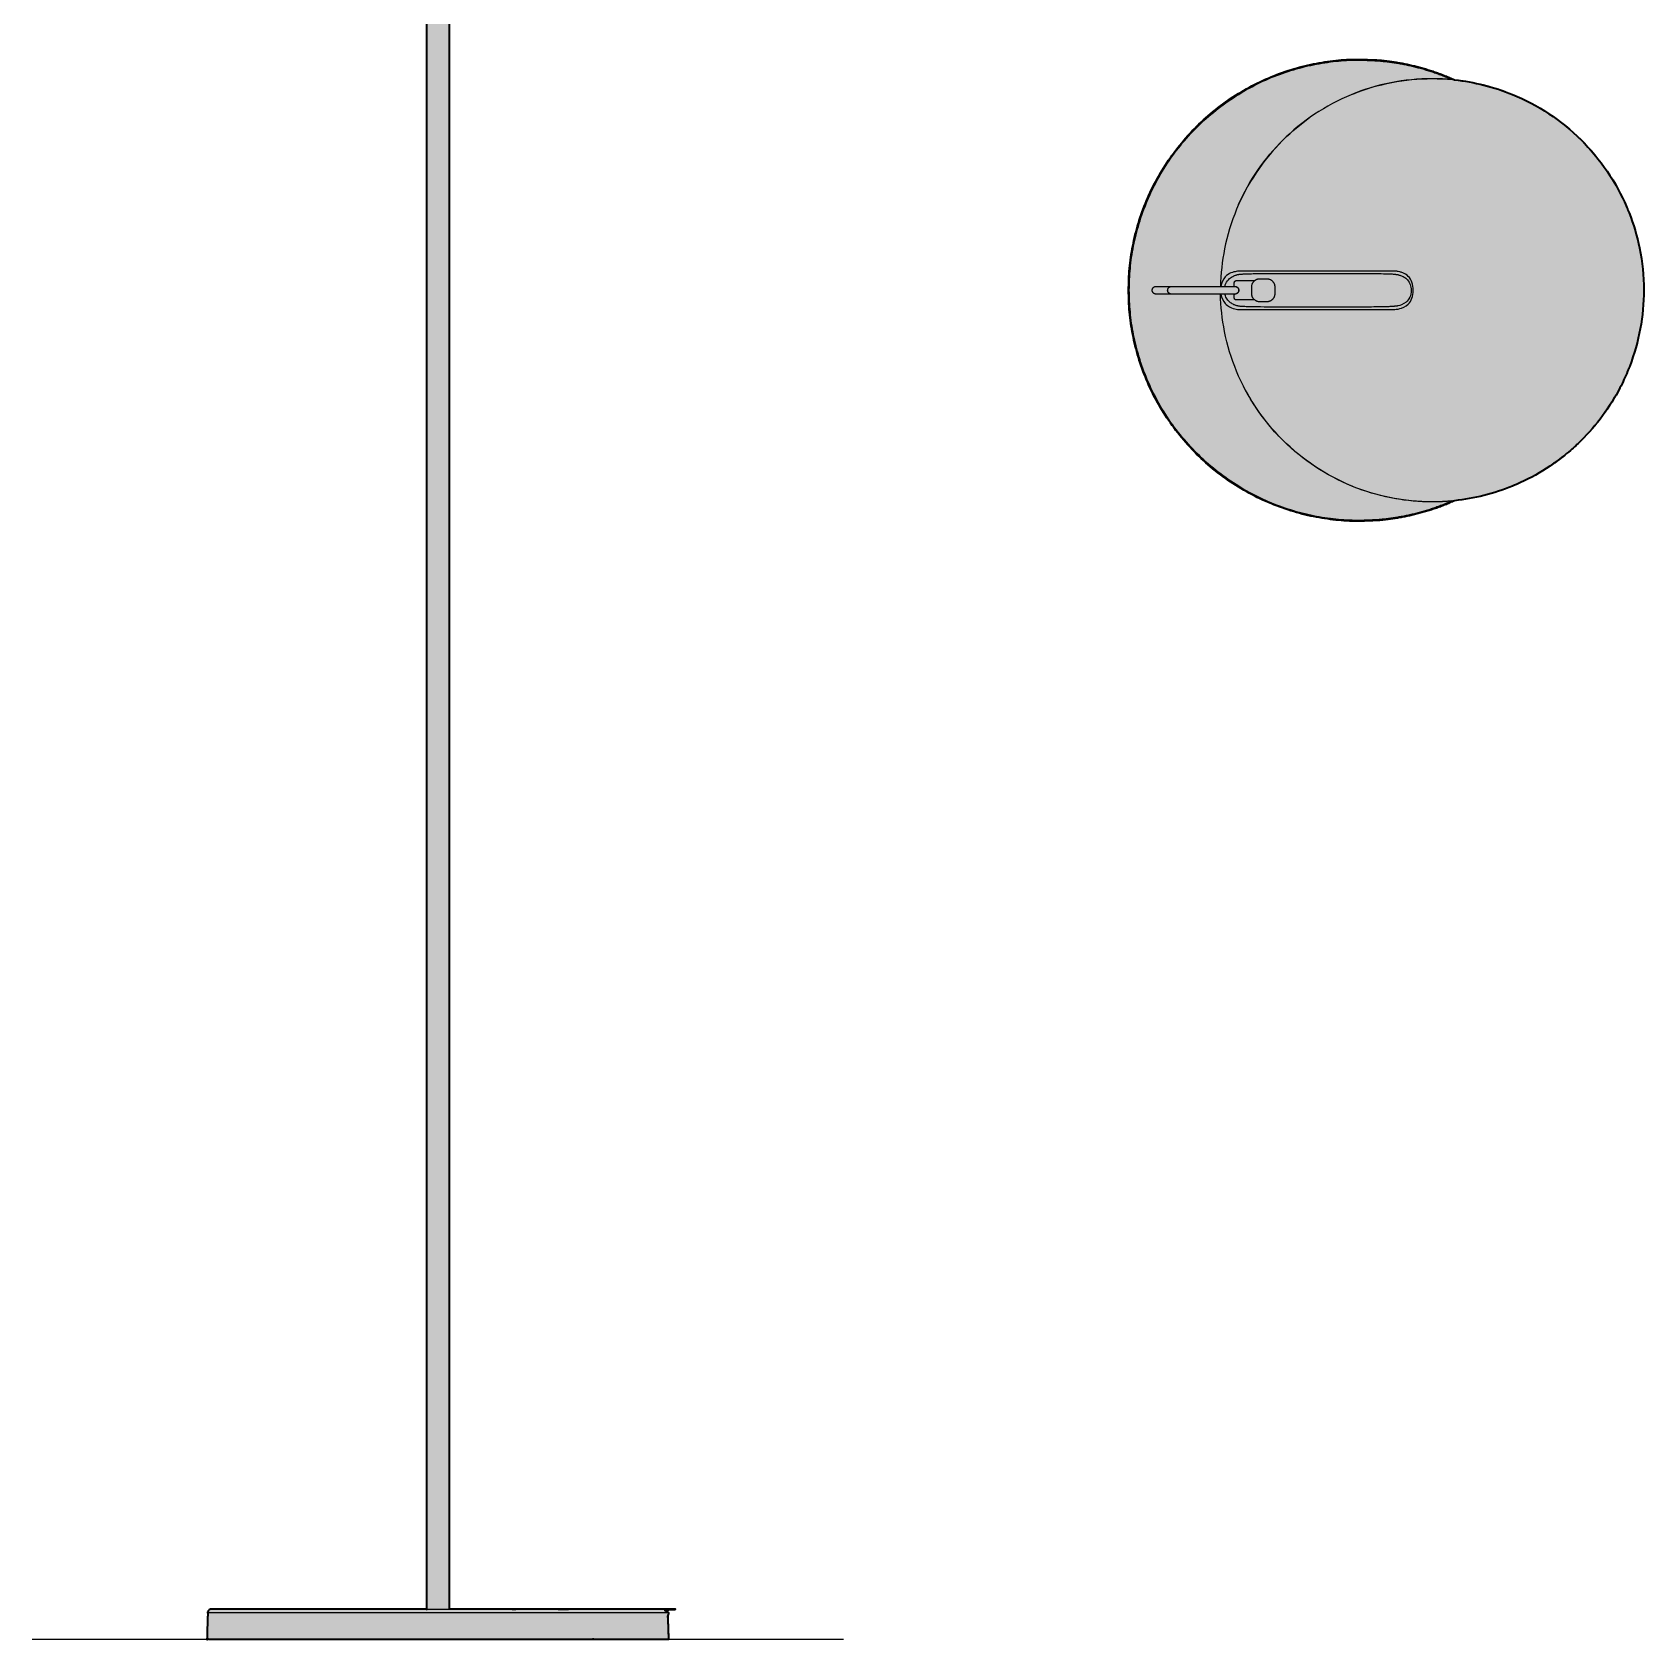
# Model space of a CAD drawing. Header units: millimetres. Extents: x 0 to 1363, y -1 to 1407.
# Drawn here: x 525 to 1363, y -1 to 835 of the extents above; entities that cross this region are included whole.
import ezdxf

# ---------------------------------------------------------------- set-up
doc = ezdxf.new("R2010")
doc.units = ezdxf.units.MM
doc.layers.add('Blocks', color=7, linetype='Continuous')
doc.layers.add('Blocks$Fill', color=7, linetype='Continuous', true_color=0xffffff)
for name, color, linetype, lineweight, true_color in [('Blocks$Inner', 7, 'Continuous', 25, 0x007f00), ('Blocks$Outline', 7, 'Continuous', 35, 0xff3f3f), ('Groud', 7, 'Continuous', 25, 0x243775)]:
    doc.layers.add(name, color=color, linetype=linetype, lineweight=lineweight, true_color=true_color)

# ---------------------------------------------------------------- blocks, each defined once
blk = doc.blocks.new('YUH Floor Lamp  Side')
at = {"layer": 'Blocks$Fill'}
blk.add_hatch(color=256, dxfattribs=at).paths.add_polyline_path([(-0.41, 0), (-0.38, 2.66), (-0.29, 5.35), (-0.14, 8.06), (0.07, 10.78), (0.35, 13.53), (0.7, 16.29), (1.11, 19.06), (1.59, 21.84), (2.14, 24.63), (2.76, 27.42), (3.46, 30.22), (4.22, 33.02), (5.06, 35.82), (5.97, 38.62), (6.95, 41.4), (8.01, 44.18), (9.15, 46.94), (10.36, 49.69), (11.64, 52.42), (13, 55.12), (14.43, 57.81), (15.93, 60.46), (17.5, 63.08), (19.15, 65.68), (20.87, 68.23), (22.65, 70.75), (24.51, 73.22), (26.43, 75.65), (28.41, 78.03), (30.46, 80.36), (32.57, 82.64), (34.74, 84.87), (36.97, 87.03), (39.25, 89.14), (41.58, 91.19), (43.96, 93.18), (46.39, 95.1), (48.86, 96.95), (51.38, 98.74), (53.93, 100.46), (56.52, 102.1), (59.15, 103.68), (61.8, 105.18), (64.48, 106.61), (67.19, 107.97), (69.92, 109.25), (72.67, 110.46), (75.43, 111.59), (78.2, 112.65), (80.99, 113.64), (83.78, 114.55), (86.58, 115.39), (89.38, 116.15), (92.18, 116.84), (94.98, 117.46), (97.77, 118.02), (100.55, 118.5), (103.32, 118.91), (106.08, 119.25), (108.82, 119.53), (111.55, 119.75), (114.26, 119.9), (116.94, 119.99), (119.61, 120.02), (122.59, 119.98), (125.59, 119.87), (128.63, 119.68), (131.69, 119.41), (134.76, 119.06), (137.86, 118.62), (140.96, 118.1), (144.08, 117.5), (147.21, 116.8), (150.34, 116.02), (153.47, 115.14), (156.6, 114.18), (159.72, 113.12), (162.83, 111.97), (165.92, 110.72), (168.99, 109.39), (170.93, 109.16), (172.86, 108.91), (174.79, 108.61), (176.71, 108.29), (178.63, 107.93), (180.54, 107.54), (182.44, 107.11), (184.33, 106.65), (186.22, 106.16), (188.09, 105.63), (189.96, 105.07), (191.82, 104.47), (193.67, 103.85), (195.51, 103.18), (197.33, 102.49), (199.15, 101.76), (201.62, 100.72), (204.06, 99.61), (206.48, 98.44), (208.86, 97.22), (211.21, 95.94), (213.52, 94.6), (215.8, 93.21), (218.05, 91.76), (220.26, 90.26), (222.44, 88.71), (224.58, 87.1), (226.67, 85.44), (228.73, 83.73), (230.75, 81.96), (232.73, 80.15), (234.66, 78.29), (236.55, 76.38), (238.39, 74.43), (240.17, 72.44), (241.91, 70.4), (243.6, 68.32), (245.23, 66.21), (246.82, 64.05), (248.35, 61.86), (249.82, 59.63), (251.25, 57.37), (252.61, 55.07), (253.92, 52.74), (255.18, 50.37), (256.38, 47.98), (257.52, 45.55), (258.6, 43.09), (259.74, 40.31), (260.59, 38.07), (261.39, 35.82), (262.15, 33.55), (262.85, 31.27), (263.51, 28.97), (264.11, 26.66), (264.67, 24.33), (265.17, 21.99), (265.69, 19.27), (266.14, 16.54), (266.52, 13.8), (266.83, 11.05), (267.08, 8.3), (267.25, 5.53), (267.36, 2.77), (267.39, 0), (267.36, -2.52), (267.27, -5.03), (267.13, -7.55), (266.93, -10.06), (266.67, -12.56), (266.35, -15.06), (265.98, -17.55), (265.55, -20.03), (265.06, -22.5), (264.52, -24.96), (263.92, -27.41), (263.26, -29.84), (262.55, -32.25), (261.79, -34.65), (260.97, -37.03), (260.09, -39.39), (259.02, -42.09), (258.09, -44.27), (257.11, -46.42), (256.09, -48.55), (255.03, -50.65), (254.02, -52.56), (252.97, -54.44), (251.89, -56.3), (250.77, -58.14), (249.61, -59.96), (248.42, -61.75), (247.2, -63.52), (245.94, -65.26), (244.64, -66.98), (243.32, -68.68), (241.95, -70.35), (240.56, -71.99), (239.13, -73.61), (237.67, -75.2), (236.18, -76.76), (234.66, -78.29), (232.01, -80.82), (229.29, -83.25), (227.31, -84.91), (225.3, -86.53), (223.25, -88.1), (221.17, -89.62), (218.49, -91.47), (216.67, -92.66), (214.82, -93.81), (212.96, -94.93), (211.07, -96.01), (209.16, -97.06), (207.23, -98.06), (205.28, -99.03), (203.31, -99.96), (201.24, -100.88), (199.15, -101.76), (197.33, -102.49), (195.51, -103.18), (193.67, -103.85), (191.82, -104.47), (189.96, -105.07), (188.09, -105.63), (186.22, -106.16), (184.33, -106.65), (182.44, -107.11), (180.54, -107.54), (178.63, -107.93), (176.71, -108.29), (174.79, -108.61), (172.86, -108.91), (170.93, -109.16), (168.99, -109.39), (165.92, -110.72), (162.83, -111.97), (159.72, -113.12), (156.6, -114.18), (153.47, -115.14), (150.34, -116.02), (147.21, -116.8), (144.08, -117.5), (140.96, -118.1), (137.86, -118.62), (134.76, -119.06), (131.69, -119.41), (128.63, -119.68), (125.59, -119.87), (122.59, -119.98), (119.61, -120.02), (116.94, -119.99), (114.26, -119.9), (111.55, -119.75), (108.82, -119.53), (106.08, -119.25), (103.32, -118.91), (100.55, -118.5), (97.77, -118.02), (94.98, -117.46), (92.18, -116.84), (89.38, -116.15), (86.58, -115.39), (83.78, -114.55), (80.99, -113.64), (78.2, -112.65), (75.43, -111.59), (72.67, -110.46), (69.92, -109.25), (67.19, -107.97), (64.48, -106.61), (61.8, -105.18), (59.15, -103.68), (56.52, -102.1), (53.93, -100.46), (51.38, -98.74), (48.86, -96.95), (46.39, -95.1), (43.96, -93.18), (41.58, -91.19), (39.25, -89.14), (36.97, -87.03), (34.74, -84.87), (32.57, -82.64), (30.46, -80.36), (28.41, -78.03), (26.43, -75.65), (24.51, -73.22), (22.65, -70.75), (20.87, -68.23), (19.15, -65.68), (17.5, -63.08), (15.93, -60.46), (14.43, -57.81), (13, -55.12), (11.64, -52.42), (10.36, -49.69), (9.15, -46.94), (8.01, -44.18), (6.95, -41.4), (5.97, -38.62), (5.06, -35.82), (4.22, -33.02), (3.46, -30.22), (2.76, -27.42), (2.14, -24.63), (1.59, -21.84), (1.11, -19.06), (0.7, -16.29), (0.35, -13.53), (0.07, -10.78), (-0.14, -8.06), (-0.29, -5.35), (-0.38, -2.66)], flags=0)
at = {"layer": 'Blocks$Inner'}
for points, weights, knots in [([(-0.41, 0), (-0.41, 120.02), (119.61, 120.02), (145.52, 120.02), (169.13, 109.33)], [1, 0.707106781187, 1, 0.917903787157, 0.881829726623], [0, 0, 0, 188.525155, 188.525155, 241.367625, 241.367625, 241.367625]), ([(0, 0), (0, 119.61), (119.61, 119.61), (144.78, 119.61), (167.82, 109.46)], [1, 0.707106781187, 1, 0.919801522475, 0.883522093833], [375.755039, 375.755039, 375.755039, 563.632558, 563.632558, 615.07619, 615.07619, 615.07619]), ([(169.18, -109.3), (145.55, -120.02), (119.61, -120.02), (-0.41, -120.02), (-0.41, 0)], [0.881750645473, 0.917813738957, 1, 0.707106781187, 1], [-241.425586, -241.425586, -241.425586, -188.525155, -188.525155, 0, 0, 0]), ([(167.88, -109.43), (144.81, -119.61), (119.61, -119.61), (0, -119.61), (0, 0)], [0.883439903743, 0.919710616334, 1, 0.707106781187, 1], [136.375575, 136.375575, 136.375575, 187.877519, 187.877519, 375.755039, 375.755039, 375.755039]), ([(54.58, 4), (54.58, 4.41), (54.87, 4.71), (55.17, 5), (55.58, 5)], [1, 0.853553390593, 0.853553390593, 0.853553390593, 1], [6.627419, 6.627419, 6.627419, 7.455844, 7.455844, 8.28427, 8.28427, 8.28427]), ([(54.58, 2), (54.58, 2.46), (54.58, 2.83), (54.58, 4), (54.58, 4)], [0.86832766127, 0.853553390593, 0.853553390593, 0.853553390593, 1], [2.261196, 2.261196, 2.261196, 3.313709, 3.313709, 6.627419, 6.627419, 6.627419]), ([(54.58, -4), (54.58, -4), (54.58, -2.83), (54.58, -2.46), (54.58, -2)], [1, 0.853553390593, 0.853553390593, 0.853553390593, 0.868347518739], [11.241967, 11.241967, 11.241967, 14.555676, 14.555676, 15.608897, 15.608897, 15.608897]), ([(55.58, -5), (55.17, -5), (54.87, -4.71), (54.58, -4.41), (54.58, -4)], [1, 0.853553390593, 0.853553390593, 0.853553390593, 1], [9.585115, 9.585115, 9.585115, 10.413541, 10.413541, 11.241967, 11.241967, 11.241967])]:
    blk.add_rational_spline(points, weights, degree=2, knots=knots, dxfattribs=at)
for points, knots in [([(259.74, 40.31), (259.5, 40.91), (259.26, 41.5), (253.5, 55.39), (245.31, 67.55), (230.04, 82.84), (224.46, 87.44), (212.5, 95.47), (206.12, 98.88), (186.16, 107.14), (171.79, 109.95), (150.2, 109.95), (143, 109.25), (128.88, 106.48), (121.96, 104.39), (108.66, 98.88), (102.28, 95.47), (90.3, 87.47), (84.71, 82.87), (74.54, 72.68), (69.95, 67.09), (61.93, 55.12), (58.52, 48.75), (53.01, 35.44), (50.91, 28.52), (48.23, 15.05), (47.53, 8.53), (47.41, 2)], [41.376143, 41.376143, 41.376143, 41.376143, 43.307571, 43.307571, 86.615137, 86.615137, 108.281111, 108.281111, 129.947086, 129.947086, 173.244795, 173.244795, 194.878904, 194.878904, 216.513014, 216.513014, 238.178788, 238.178788, 259.844563, 259.844563, 281.4982, 281.4982, 303.151837, 303.151837, 324.805474, 324.805474, 344.451967, 344.451967, 344.451967, 344.451967]), ([(116.15, 101.98), (129.25, 107.28), (143.26, 110), (171.71, 110), (185.9, 107.2), (212.4, 96.33), (224.47, 88.35), (244.85, 68.23), (252.99, 56.27), (261.49, 36.3), (263.69, 29.23), (266.65, 14.75), (267.39, 7.39), (267.39, 0)], [-215.634676, -215.634676, -215.634676, -215.634676, -173.229556, -173.229556, -130.258664, -130.258664, -87.287772, -87.287772, -44.31688, -44.31688, -22.15844, -22.15844, 0, 0, 0, 0]), ([(56.8, 44.51), (62.38, 57.13), (70.29, 68.59), (84.36, 82.47), (88.91, 86.29), (93.74, 89.72)], [-300.602774, -300.602774, -300.602774, -300.602774, -259.17134, -259.17134, -241.319297, -241.319297, -241.319297, -241.319297]), ([(147.59, 0), (147.59, 3.02), (146.64, 5.62), (144.16, 8.07), (143.12, 8.63), (141.55, 9.27), (140.98, 9.44), (139.79, 9.78), (139.63, 9.8), (138.23, 10), (137.09, 10), (123.52, 10), (122.57, 10), (108.21, 10), (86.04, 10), (69.79, 10), (66.83, 10), (59.97, 10), (58.92, 10), (56.99, 10), (56.59, 10), (54.12, 9.51), (51.62, 8.89), (48.73, 5.73), (47.93, 3.85), (47.59, 2)], [0, 0, 0, 0, 132.873837, 132.873837, 203.603263, 203.603263, 253.042694, 253.042694, 346.720841, 346.720841, 1069.386277, 1069.386277, 1120.434201, 1120.434201, 1800.451508, 1800.451508, 2035.836852, 2035.836852, 2540.383294, 2540.383294, 2660.37945, 2660.37945, 2814.200564, 2814.200564, 2919.867422, 2919.867422, 2919.867422, 2919.867422]), ([(49.65, 2), (49.79, 2.52), (50.38, 4.11), (52.03, 6.25), (53.98, 7.36), (55.04, 7.78), (55.5, 7.93), (55.77, 8.01), (56.09, 8.11), (56.27, 8.14), (56.47, 8.18), (56.64, 8.21), (56.82, 8.24), (57, 8.27), (57.19, 8.3), (57.4, 8.32), (57.62, 8.35), (57.87, 8.38), (58.15, 8.4), (58.56, 8.44), (59.18, 8.47), (60.09, 8.52), (61.61, 8.57), (63.63, 8.62), (66.29, 8.66), (69.45, 8.7), (73.42, 8.73), (80.54, 8.76), (87.53, 8.78), (97.81, 8.79), (105.28, 8.79), (115, 8.76), (121.2, 8.74), (127.84, 8.68), (131.51, 8.63), (133.84, 8.58), (135.36, 8.53), (136.6, 8.47), (137.35, 8.41), (137.82, 8.36), (138.13, 8.33), (138.47, 8.28), (138.8, 8.24), (139.03, 8.21), (139.26, 8.17), (139.46, 8.13), (139.71, 8.07), (140.23, 7.94), (141.25, 7.65), (142.5, 7.12), (143.76, 6.24), (144.93, 5.09), (146.12, 3.16), (146.53, 1.13), (146.53, 0)], [-41.597488, -41.597488, -41.597488, -41.597488, -41.216919, -40.367086, -39.517252, -39.092336, -38.879877, -38.667419, -38.454961, -37.817586, -37.392669, -36.967752, -36.542836, -36.117919, -35.693002, -35.268086, -34.843169, -34.418252, -33.993335, -33.568419, -32.718585, -31.868752, -31.018919, -29.319252, -28.469418, -27.619585, -25.919918, -25.070085, -22.520585, -21.670751, -19.121251, -18.271418, -15.721918, -14.872084, -12.322584, -11.154063, -10.622917, -8.923251, -7.436042, -7.223584, -6.37375, -5.523917, -4.833427, -4.142938, -3.797693, -3.718021, -3.452448, -3.107203, -2.761959, -2.071469, -1.726224, -1.380979, -0.69049, 0, 0, 0, 0]), ([(11.92, 0), (11.92, 0.03), (11.92, 0.07), (11.92, 0.1), (11.92, 0.13), (11.93, 0.16), (11.93, 0.2), (11.94, 0.26), (11.95, 0.33), (11.96, 0.39), (11.97, 0.45), (11.99, 0.52), (12.01, 0.58), (12.02, 0.64), (12.05, 0.7), (12.07, 0.77), (12.1, 0.83), (12.12, 0.89), (12.16, 0.94), (12.19, 1), (12.22, 1.06), (12.26, 1.11), (12.29, 1.17), (12.33, 1.22), (12.37, 1.27), (12.42, 1.32), (12.46, 1.37), (12.51, 1.41), (12.55, 1.46), (12.6, 1.5), (12.65, 1.55), (12.7, 1.59), (12.75, 1.63), (12.81, 1.66), (12.86, 1.7), (12.92, 1.73), (12.98, 1.76), (13.03, 1.79), (13.09, 1.82), (13.15, 1.85), (13.21, 1.87), (13.28, 1.89), (13.34, 1.91), (13.4, 1.93), (13.47, 1.95), (13.53, 1.96), (13.59, 1.97), (13.66, 1.98), (13.72, 1.99), (13.72, 1.99), (13.92, 2), (13.92, 2)], [340.325382, 340.325382, 340.325382, 340.325382, 340.423567, 340.423567, 340.423567, 340.521752, 340.521752, 340.521752, 340.71818, 340.71818, 340.71818, 340.914608, 340.914608, 340.914608, 341.111037, 341.111037, 341.111037, 341.307465, 341.307465, 341.307465, 341.503893, 341.503893, 341.503893, 341.700321, 341.700321, 341.700321, 341.896749, 341.896749, 341.896749, 342.093177, 342.093177, 342.093177, 342.289605, 342.289605, 342.289605, 342.486033, 342.486033, 342.486033, 342.682461, 342.682461, 342.682461, 342.878889, 342.878889, 342.878889, 343.075316, 343.075316, 343.075316, 343.271744, 343.271744, 343.271744, 343.468057, 343.468057, 343.468057, 343.468057]), ([(13.92, -2), (13.92, -2), (13.72, -1.99), (13.72, -1.99), (13.66, -1.98), (13.59, -1.97), (13.53, -1.96), (13.47, -1.95), (13.4, -1.93), (13.34, -1.91), (13.28, -1.89), (13.21, -1.87), (13.15, -1.85), (13.09, -1.82), (13.03, -1.79), (12.98, -1.76), (12.92, -1.73), (12.86, -1.7), (12.81, -1.66), (12.75, -1.63), (12.7, -1.59), (12.65, -1.55), (12.6, -1.5), (12.55, -1.46), (12.51, -1.41), (12.46, -1.37), (12.42, -1.32), (12.37, -1.27), (12.33, -1.22), (12.29, -1.17), (12.26, -1.11), (12.22, -1.06), (12.19, -1), (12.16, -0.94), (12.12, -0.89), (12.1, -0.83), (12.07, -0.77), (12.05, -0.7), (12.02, -0.64), (12.01, -0.58), (11.99, -0.52), (11.97, -0.45), (11.96, -0.39), (11.95, -0.33), (11.94, -0.26), (11.93, -0.2), (11.93, -0.16), (11.92, -0.13), (11.92, -0.1), (11.92, -0.07), (11.92, -0.03), (11.92, 0)], [337.182747, 337.182747, 337.182747, 337.182747, 337.379021, 337.379021, 337.379021, 337.575448, 337.575448, 337.575448, 337.771876, 337.771876, 337.771876, 337.968304, 337.968304, 337.968304, 338.164732, 338.164732, 338.164732, 338.36116, 338.36116, 338.36116, 338.557588, 338.557588, 338.557588, 338.754016, 338.754016, 338.754016, 338.950444, 338.950444, 338.950444, 339.146872, 339.146872, 339.146872, 339.3433, 339.3433, 339.3433, 339.539728, 339.539728, 339.539728, 339.736157, 339.736157, 339.736157, 339.932585, 339.932585, 339.932585, 340.129013, 340.129013, 340.129013, 340.227198, 340.227198, 340.227198, 340.325382, 340.325382, 340.325382, 340.325382]), ([(13.92, 2), (13.92, 2), (13.96, 2), (14.03, 2), (14.16, 2), (14.39, 2), (14.71, 2), (15.34, 2), (16.32, 2), (17.44, 2), (18.56, 2), (19.83, 2), (21.06, 2), (21.36, 2), (21.65, 2), (21.93, 2)], [343.468057, 343.468057, 343.468057, 343.468057, 350.151243, 350.151243, 350.151243, 362.862744, 362.862744, 362.862744, 390.697104, 390.697104, 390.697104, 420.173904, 420.173904, 420.173904, 427.167783, 427.167783, 427.167783, 427.167783]), ([(19.93, 0), (19.93, 0.03), (19.94, 0.07), (19.94, 0.1), (19.94, 0.13), (19.94, 0.16), (19.94, 0.2), (19.95, 0.26), (19.96, 0.33), (19.97, 0.39), (19.99, 0.45), (20, 0.52), (20.02, 0.58), (20.04, 0.64), (20.06, 0.7), (20.09, 0.77), (20.11, 0.83), (20.14, 0.89), (20.17, 0.94), (20.2, 1), (20.24, 1.06), (20.27, 1.11), (20.31, 1.17), (20.35, 1.22), (20.39, 1.27), (20.43, 1.32), (20.47, 1.37), (20.52, 1.41), (20.57, 1.46), (20.62, 1.5), (20.67, 1.55), (20.72, 1.59), (20.77, 1.63), (20.82, 1.66), (20.88, 1.7), (20.93, 1.73), (20.99, 1.76), (21.05, 1.79), (21.11, 1.82), (21.17, 1.85), (21.23, 1.87), (21.29, 1.89), (21.35, 1.91), (21.42, 1.93), (21.48, 1.95), (21.54, 1.96), (21.61, 1.97), (21.67, 1.98), (21.74, 1.99), (21.77, 1.99), (21.8, 2), (21.85, 2), (21.87, 2), (21.9, 2), (21.93, 2), (21.93, 2)], [3.142627, 3.142627, 3.142627, 3.142627, 3.240812, 3.240812, 3.240812, 3.338996, 3.338996, 3.338996, 3.535425, 3.535425, 3.535425, 3.731853, 3.731853, 3.731853, 3.928281, 3.928281, 3.928281, 4.124709, 4.124709, 4.124709, 4.321137, 4.321137, 4.321137, 4.517565, 4.517565, 4.517565, 4.713993, 4.713993, 4.713993, 4.910421, 4.910421, 4.910421, 5.106848, 5.106848, 5.106848, 5.303276, 5.303276, 5.303276, 5.499703, 5.499703, 5.499703, 5.69613, 5.69613, 5.69613, 5.892558, 5.892558, 5.892558, 6.088985, 6.088985, 6.088985, 6.201298, 6.201298, 6.257455, 6.257455, 6.30737, 6.30737, 6.30737, 6.30737]), ([(21.93, 2), (21.93, 2), (21.98, 2), (22.07, 2), (22.14, 2), (22.22, 2), (22.32, 2), (22.42, 2), (22.54, 2), (22.67, 2), (22.81, 2), (22.96, 2), (23.15, 2), (23.33, 2), (23.55, 2), (23.9, 2), (24.26, 2), (24.74, 2), (25.46, 2), (26.17, 2), (27.11, 2), (28.36, 2), (28.99, 2), (29.69, 2), (30.47, 2), (31.26, 2), (32.12, 2), (33.08, 2), (34.03, 2), (35.08, 2), (36.22, 2), (36.79, 2), (37.39, 2), (38.01, 2), (38.64, 2), (39.29, 2), (39.98, 2), (40.66, 2), (41.38, 2), (42.13, 2), (42.5, 2), (42.88, 2), (43.28, 2), (43.67, 2), (44.07, 2), (44.48, 2), (45.3, 2), (46.16, 2), (47.01, 2), (47.86, 2), (48.71, 2), (49.51, 2), (50.32, 2), (51.08, 2), (51.77, 2), (52.46, 2), (53.07, 2), (53.56, 2), (54.39, 2), (54.9, 2), (54.9, 2)], [6.30737, 6.30737, 6.30737, 6.30737, 18.769902, 18.769902, 18.769902, 26.664653, 26.664653, 26.664653, 34.72044, 34.72044, 34.72044, 43.207863, 43.207863, 43.207863, 52.168019, 52.168019, 52.168019, 61.189153, 61.189153, 61.189153, 69.949867, 69.949867, 69.949867, 74.092036, 74.092036, 74.092036, 78.015026, 78.015026, 78.015026, 81.800199, 81.800199, 81.800199, 83.708546, 83.708546, 83.708546, 85.703941, 85.703941, 85.703941, 87.858597, 87.858597, 87.858597, 89.019057, 89.019057, 89.019057, 90.248731, 90.248731, 90.248731, 92.966243, 92.966243, 92.966243, 96.294755, 96.294755, 96.294755, 100.936474, 100.936474, 100.936474, 107.794457, 107.794457, 107.794457, 126.756512, 126.756512, 126.756512, 126.756512]), ([(54.9, 2), (54.95, 2), (55.06, 1.99), (55.23, 1.96), (55.42, 1.92), (55.61, 1.85), (55.79, 1.77), (55.95, 1.67), (56.11, 1.55), (56.26, 1.42), (56.39, 1.27), (56.51, 1.11), (56.61, 0.94), (56.69, 0.77), (56.76, 0.58), (56.81, 0.39), (56.83, 0.23), (56.84, 0.1), (56.84, 0.03), (56.84, 0)], [-3.089976, -3.089976, -3.089976, -3.089976, -2.952154, -2.755344, -2.558534, -2.361723, -2.164913, -1.968103, -1.771292, -1.574482, -1.377672, -1.180862, -0.984051, -0.787241, -0.590431, -0.393621, -0.19681, -0.098405, 0, 0, 0, 0]), ([(54.9, 2), (54.92, 2), (54.93, 2), (54.96, 2), (54.98, 2), (55.03, 2), (55.06, 1.99), (55.09, 1.99), (55.16, 1.98), (55.22, 1.97), (55.29, 1.96), (55.35, 1.95), (55.41, 1.93), (55.48, 1.91), (55.54, 1.89), (55.6, 1.87), (55.66, 1.85), (55.72, 1.82), (55.78, 1.79), (55.84, 1.76), (55.9, 1.73), (55.95, 1.7), (56.01, 1.66), (56.06, 1.63), (56.11, 1.59), (56.17, 1.55), (56.22, 1.5), (56.26, 1.46), (56.31, 1.41), (56.36, 1.37), (56.4, 1.32), (56.44, 1.27), (56.48, 1.22), (56.52, 1.17), (56.56, 1.11), (56.6, 1.06), (56.63, 1), (56.66, 0.94), (56.69, 0.89), (56.72, 0.83), (56.74, 0.77), (56.77, 0.7), (56.79, 0.64), (56.81, 0.58), (56.83, 0.52), (56.85, 0.45), (56.86, 0.39), (56.87, 0.33), (56.88, 0.26), (56.89, 0.2), (56.89, 0.16), (56.89, 0.13), (56.89, 0.1), (56.9, 0.07), (56.9, 0.03), (56.9, 0)], [126.756512, 126.756512, 126.756512, 126.756512, 126.792222, 126.792222, 126.84579, 126.84579, 126.952925, 126.952925, 126.952925, 127.149405, 127.149405, 127.149405, 127.345884, 127.345884, 127.345884, 127.542359, 127.542359, 127.542359, 127.738831, 127.738831, 127.738831, 127.935299, 127.935299, 127.935299, 128.131762, 128.131762, 128.131762, 128.328219, 128.328219, 128.328219, 128.524672, 128.524672, 128.524672, 128.721119, 128.721119, 128.721119, 128.917562, 128.917562, 128.917562, 129.114, 129.114, 129.114, 129.310435, 129.310435, 129.310435, 129.506866, 129.506866, 129.506866, 129.703296, 129.703296, 129.703296, 129.801481, 129.801481, 129.801481, 129.899665, 129.899665, 129.899665, 129.899665]), ([(21.93, -2), (21.65, -2), (21.36, -2), (21.06, -2), (19.83, -2), (18.56, -2), (17.44, -2), (16.32, -2), (15.34, -2), (14.71, -2), (14.39, -2), (14.16, -2), (14.03, -2), (13.96, -2), (13.92, -2), (13.92, -2)], [253.491871, 253.491871, 253.491871, 253.491871, 260.476901, 260.476901, 260.476901, 289.9537, 289.9537, 289.9537, 317.788061, 317.788061, 317.788061, 330.499561, 330.499561, 330.499561, 337.182747, 337.182747, 337.182747, 337.182747]), ([(21.93, -2), (21.89, -2), (21.79, -1.99), (21.74, -1.99), (21.67, -1.98), (21.61, -1.97), (21.54, -1.96), (21.48, -1.95), (21.42, -1.93), (21.35, -1.91), (21.29, -1.89), (21.23, -1.87), (21.17, -1.85), (21.11, -1.82), (21.05, -1.79), (20.99, -1.76), (20.93, -1.73), (20.88, -1.7), (20.82, -1.66), (20.77, -1.63), (20.72, -1.59), (20.67, -1.55), (20.62, -1.5), (20.57, -1.46), (20.52, -1.41), (20.47, -1.37), (20.43, -1.32), (20.39, -1.27), (20.35, -1.22), (20.31, -1.17), (20.27, -1.11), (20.24, -1.06), (20.2, -1), (20.17, -0.94), (20.14, -0.89), (20.11, -0.83), (20.09, -0.77), (20.06, -0.7), (20.04, -0.64), (20.02, -0.58), (20, -0.52), (19.99, -0.45), (19.97, -0.39), (19.96, -0.33), (19.95, -0.26), (19.94, -0.2), (19.94, -0.16), (19.94, -0.13), (19.94, -0.1), (19.94, -0.07), (19.93, -0.03), (19.93, 0)], [0, 0, 0, 0, 0.196269, 0.196269, 0.196269, 0.392697, 0.392697, 0.392697, 0.589124, 0.589124, 0.589124, 0.785551, 0.785551, 0.785551, 0.981978, 0.981978, 0.981978, 1.178406, 1.178406, 1.178406, 1.374833, 1.374833, 1.374833, 1.571261, 1.571261, 1.571261, 1.767689, 1.767689, 1.767689, 1.964117, 1.964117, 1.964117, 2.160545, 2.160545, 2.160545, 2.356973, 2.356973, 2.356973, 2.553401, 2.553401, 2.553401, 2.749829, 2.749829, 2.749829, 2.946258, 2.946258, 2.946258, 3.044442, 3.044442, 3.044442, 3.142627, 3.142627, 3.142627, 3.142627]), ([(54.9, -2), (54.9, -2), (54.39, -2), (53.56, -2), (53.07, -2), (52.46, -2), (51.77, -2), (51.08, -2), (50.32, -2), (49.51, -2), (48.71, -2), (47.86, -2), (47.01, -2), (46.16, -2), (45.3, -2), (44.48, -2), (44.07, -2), (43.67, -2), (43.28, -2), (42.88, -2), (42.5, -2), (42.13, -2), (41.38, -2), (40.66, -2), (39.98, -2), (39.29, -2), (38.64, -2), (38.01, -2), (37.39, -2), (36.79, -2), (36.22, -2), (35.08, -2), (34.03, -2), (33.08, -2), (32.12, -2), (31.26, -2), (30.47, -2), (29.69, -2), (28.99, -2), (28.36, -2), (27.11, -2), (26.17, -2), (25.46, -2), (24.74, -2), (24.26, -2), (23.9, -2), (23.55, -2), (23.33, -2), (23.15, -2), (22.96, -2), (22.81, -2), (22.67, -2), (22.54, -2), (22.42, -2), (22.32, -2), (22.22, -2), (22.14, -2), (22.07, -2), (21.98, -2), (21.93, -2), (21.93, -2)], [133.042729, 133.042729, 133.042729, 133.042729, 152.004785, 152.004785, 152.004785, 158.862769, 158.862769, 158.862769, 163.504489, 163.504489, 163.504489, 166.833001, 166.833001, 166.833001, 169.550513, 169.550513, 169.550513, 170.780188, 170.780188, 170.780188, 171.940648, 171.940648, 171.940648, 174.095304, 174.095304, 174.095304, 176.090699, 176.090699, 176.090699, 177.999047, 177.999047, 177.999047, 181.78422, 181.78422, 181.78422, 185.707209, 185.707209, 185.707209, 189.849379, 189.849379, 189.849379, 198.610094, 198.610094, 198.610094, 207.63123, 207.63123, 207.63123, 216.591386, 216.591386, 216.591386, 225.07881, 225.07881, 225.07881, 233.134598, 233.134598, 233.134598, 241.02935, 241.02935, 241.02935, 253.491871, 253.491871, 253.491871, 253.491871]), ([(267.39, 0), (267.39, -14.4), (264.53, -28.8), (253.5, -55.39), (245.33, -67.58), (230.07, -82.87), (224.48, -87.47), (212.5, -95.47), (206.12, -98.89), (186.16, -107.12), (171.79, -109.93), (150.2, -109.94), (143, -109.25), (128.88, -106.48), (121.96, -104.39), (102.01, -96.12), (89.87, -87.91), (74.58, -72.64), (69.97, -67.06), (61.94, -55.12), (58.52, -48.75), (53.01, -35.44), (50.91, -28.52), (48.23, -15.05), (47.53, -8.53), (47.41, -2)], [0, 0, 0, 0, 43.30765, 43.30765, 86.615286, 86.615286, 108.282187, 108.282187, 129.949088, 129.949088, 173.247344, 173.247344, 194.880315, 194.880315, 216.513286, 216.513286, 259.844763, 259.844763, 281.498354, 281.498354, 303.151945, 303.151945, 324.805528, 324.805528, 344.453893, 344.453893, 344.453893, 344.453893]), ([(47.6, -2), (47.95, -3.79), (48.74, -5.67), (50.55, -7.69), (51.32, -8.24), (53.37, -9.31), (54.66, -9.62), (56.59, -10), (56.99, -10), (59.53, -10), (60.71, -10), (72.63, -10), (73.29, -10), (86.95, -10), (111.59, -10), (126.98, -10), (129.07, -10), (137.56, -9.99), (138.48, -9.96), (139.63, -9.8), (139.79, -9.78), (141.56, -9.27), (143.56, -8.66), (146.64, -5.62), (147.59, -3.02), (147.59, 0)], [-33.941086, -33.941086, -33.941086, -33.941086, -32.730797, -32.730797, -32.043148, -32.043148, -30.927117, -30.927117, -29.532152, -29.532152, -21.380344, -21.380344, -20.930388, -20.930388, -12.431698, -12.431698, -10.734152, -10.734152, -4.030657, -4.030657, -2.941641, -2.941641, -1.544669, -1.544669, 0, 0, 0, 0]), ([(146.53, 0), (146.53, -2.77), (144.08, -6.97), (140.15, -7.97), (139.28, -8.17), (139.04, -8.2), (138.86, -8.23), (138.68, -8.25), (138.5, -8.28), (138.32, -8.3), (138.12, -8.33), (137.92, -8.35), (137.7, -8.37), (137.46, -8.4), (137.2, -8.42), (136.81, -8.45), (136.23, -8.48), (135.37, -8.52), (133.94, -8.57), (132.02, -8.62), (129.48, -8.66), (126.47, -8.7), (122.66, -8.73), (115.73, -8.76), (108.83, -8.78), (98.61, -8.79), (91.12, -8.79), (81.27, -8.76), (74.93, -8.74), (68.04, -8.68), (64.17, -8.63), (61.71, -8.57), (60.1, -8.52), (58.78, -8.46), (57.99, -8.39), (57.34, -8.32), (56.95, -8.26), (56.53, -8.19), (56.31, -8.15), (56.13, -8.11), (55.99, -8.08), (55.8, -8.03), (55.41, -7.9), (54.53, -7.59), (53.36, -7.04), (52.14, -6.13), (50.99, -4.94), (50.12, -3.5), (49.73, -2.3), (49.65, -2)], [0, 0, 0, 0, 4.063704, 8.127409, 9.143335, 10.159261, 11.175187, 12.191113, 13.20704, 14.222966, 15.238892, 16.254818, 17.270744, 18.28667, 19.302596, 20.318522, 22.350375, 24.382227, 26.414079, 30.477784, 32.509636, 34.541488, 38.605193, 40.637045, 46.732601, 48.764454, 54.86001, 56.891863, 62.987419, 65.019272, 71.114828, 73.908625, 75.178533, 79.242237, 82.797979, 83.305942, 87.369646, 89.020526, 90.671406, 91.496846, 91.687332, 92.322286, 93.147726, 93.973166, 95.624046, 96.449486, 97.274926, 98.925806, 99.455623, 99.455623, 99.455623, 99.455623]), ([(56.9, 0), (56.9, -0.03), (56.9, -0.07), (56.89, -0.1), (56.89, -0.13), (56.89, -0.16), (56.89, -0.2), (56.88, -0.26), (56.87, -0.33), (56.86, -0.39), (56.85, -0.45), (56.83, -0.52), (56.81, -0.58), (56.79, -0.64), (56.77, -0.7), (56.74, -0.77), (56.72, -0.83), (56.69, -0.89), (56.66, -0.94), (56.63, -1), (56.6, -1.06), (56.56, -1.11), (56.52, -1.17), (56.48, -1.22), (56.44, -1.27), (56.4, -1.32), (56.36, -1.37), (56.31, -1.41), (56.26, -1.46), (56.22, -1.5), (56.17, -1.55), (56.11, -1.59), (56.06, -1.63), (56.01, -1.66), (55.95, -1.7), (55.9, -1.73), (55.84, -1.76), (55.78, -1.79), (55.72, -1.82), (55.66, -1.85), (55.6, -1.87), (55.54, -1.89), (55.48, -1.91), (55.41, -1.93), (55.35, -1.95), (55.29, -1.96), (55.22, -1.97), (55.16, -1.98), (55.09, -1.99), (55.04, -1.99), (54.95, -2), (54.9, -2)], [129.899665, 129.899665, 129.899665, 129.899665, 129.99785, 129.99785, 129.99785, 130.096035, 130.096035, 130.096035, 130.292464, 130.292464, 130.292464, 130.488896, 130.488896, 130.488896, 130.685331, 130.685331, 130.685331, 130.881769, 130.881769, 130.881769, 131.078211, 131.078211, 131.078211, 131.274659, 131.274659, 131.274659, 131.471111, 131.471111, 131.471111, 131.667569, 131.667569, 131.667569, 131.864032, 131.864032, 131.864032, 132.060499, 132.060499, 132.060499, 132.256971, 132.256971, 132.256971, 132.453447, 132.453447, 132.453447, 132.649925, 132.649925, 132.649925, 132.846405, 132.846405, 132.846405, 133.042729, 133.042729, 133.042729, 133.042729]), ([(56.84, 0), (56.84, -0.03), (56.84, -0.1), (56.83, -0.23), (56.81, -0.39), (56.76, -0.58), (56.69, -0.77), (56.61, -0.94), (56.51, -1.11), (56.39, -1.27), (56.26, -1.42), (56.11, -1.55), (55.95, -1.67), (55.79, -1.77), (55.61, -1.85), (55.42, -1.92), (55.23, -1.96), (55.07, -1.99), (54.97, -2), (54.94, -2)], [0, 0, 0, 0, 0.098405, 0.19681, 0.393621, 0.590431, 0.787241, 0.984051, 1.180862, 1.377672, 1.574482, 1.771292, 1.968103, 2.164913, 2.361723, 2.558534, 2.755344, 2.952154, 3.048508, 3.048508, 3.048508, 3.048508]), ([(260.09, -39.39), (259.62, -40.64), (259.12, -41.87), (252.99, -56.27), (244.85, -68.23), (230.46, -82.43), (225.95, -86.22), (221.17, -89.62)], [-306.133912, -306.133912, -306.133912, -306.133912, -302.142232, -302.142232, -259.17134, -259.17134, -241.485015, -241.485015, -241.485015, -241.485015]), ([(116.03, -101.93), (115.9, -101.87), (115.76, -101.82), (102.38, -96.33), (90.31, -88.35), (71.72, -70), (64.72, -60.42), (59.38, -49.94)], [-130.69392, -130.69392, -130.69392, -130.69392, -130.258664, -130.258664, -87.287772, -87.287772, -51.88446, -51.88446, -51.88446, -51.88446]), ([(203.31, -99.96), (201.94, -100.59), (200.55, -101.19), (185.9, -107.2), (171.71, -110), (144.2, -110), (131.13, -107.63), (118.79, -103.01)], [-220.738161, -220.738161, -220.738161, -220.738161, -216.200448, -216.200448, -173.229556, -173.229556, -133.659062, -133.659062, -133.659062, -133.659062])]:
    blk.add_open_spline(points, degree=3, knots=knots, dxfattribs=at)
for points, degree in [([(54.84, 1.99), (54.84, 1.99), (54.84, 1.99), (54.84, 1.99)], 3), ([(55.58, 5), (65.16, 5)], 1), ([(63.61, -1.77), (63.61, 1.77)], 1), ([(67.84, 6), (71.37, 6)], 1), ([(75.61, 1.77), (75.61, -1.77)], 1), ([(54.7, -1.99), (54.7, -1.99), (54.9, -2), (54.9, -2)], 3), ([(65.16, -5), (55.58, -5)], 1), ([(71.37, -6), (67.84, -6)], 1)]:
    blk.add_open_spline(points, degree=degree, dxfattribs=at)
for points in [[(63.61, 1.77), (63.61, 6), (67.84, 6)], [(71.37, 6), (75.61, 6), (75.61, 1.77)], [(67.84, -6), (63.61, -6), (63.61, -1.77)], [(75.61, -1.77), (75.61, -6), (71.37, -6)]]:
    blk.add_rational_spline(points, [1, 0.707106781187, 1], degree=2, dxfattribs=at)
at = {"layer": 'Blocks$Outline'}
for points, weights, knots in [([(-0.41, 0), (-0.41, 120.02), (119.61, 120.02), (145.45, 120.02), (168.99, 109.39)], [1, 0.707106781187, 1, 0.918125832535, 0.882025202097], [-377.050309, -377.050309, -377.050309, -188.525155, -188.525155, -135.825607, -135.825607, -135.825607]), ([(168.99, -109.39), (145.45, -120.02), (119.61, -120.02), (-0.41, -120.02), (-0.41, 0)], [0.882025202097, 0.918125832536, 1, 0.707106781187, 1], [-241.224702, -241.224702, -241.224702, -188.525155, -188.525155, 0, 0, 0])]:
    blk.add_rational_spline(points, weights, degree=2, knots=knots, dxfattribs=at)
for points, knots in [([(168.99, 109.39), (179.34, 108.29), (189.49, 105.73), (212.4, 96.33), (224.47, 88.35), (244.85, 68.23), (252.99, 56.27), (258.99, 42.17), (261.79, 35.34), (263.89, 28.24), (266.65, 14.75), (267.39, 7.39), (267.39, 0)], [-161.57882, -161.57882, -161.57882, -161.57882, -130.258664, -130.258664, -87.287772, -87.287772, -44.31688, -44.31688, -41.306985, -22.15844, -22.15844, 0, 0, 0, 0]), ([(267.39, 0), (267.39, -13.43), (264.72, -27.83), (259.39, -41.2), (257.81, -45), (256.48, -47.86), (255.03, -50.65)], [-346.459112, -346.459112, -346.459112, -346.459112, -306.066642, -303.151458, -303.151458, -293.677917, -293.677917, -293.677917, -293.677917]), ([(255.03, -50.65), (249.74, -60.86), (242.87, -70.19), (232.92, -80), (231.13, -81.66), (229.29, -83.25)], [-293.764503, -293.764503, -293.764503, -293.764503, -259.17134, -259.17134, -251.849957, -251.849957, -251.849957, -251.849957]), ([(229.29, -83.25), (226.68, -85.5), (223.12, -88.3), (219.39, -90.87), (213.66, -94.69), (208.58, -97.54), (203.31, -99.96), (203.31, -99.96)], [-251.79151, -251.79151, -251.79151, -251.79151, -241.438269, -238.176577, -238.176577, -220.719222, -220.71842, -220.71842, -220.71842, -220.71842]), ([(203.31, -99.96), (201.94, -100.59), (200.55, -101.19), (189.49, -105.73), (179.34, -108.29), (168.99, -109.39)], [-220.738161, -220.738161, -220.738161, -220.738161, -216.201147, -216.201147, -184.880292, -184.880292, -184.880292, -184.880292])]:
    blk.add_open_spline(points, degree=3, knots=knots, dxfattribs=at)
blk = doc.blocks.new('YUH Floor Lamp Front')
at = {"layer": 'Blocks$Fill'}
blk.add_hatch(color=256, dxfattribs=at).paths.add_polyline_path([(216.85, 1359.97), (216.85, 1400.4), (216.85, 1400.4), (204.85, 1400.4), (204.85, 1400.4), (204.85, 1359.97), (200.85, 1359.97), (100.91, 1219.98), (100.91, 1219.98), (100.92, 1219.98), (100.92, 1219.98), (100.92, 1219.98), (100.92, 1219.98), (100.92, 1219.98), (100.92, 1219.98), (100.95, 1219.98), (108.83, 1220.03), (136.69, 1220.01), (170.13, 1220.03), (204.85, 1220.03), (204.85, 15.62), (93.19, 15.62), (93.19, 15.62), (93.15, 15.62), (93.1, 15.62), (93.06, 15.62), (93.02, 15.62), (92.97, 15.61), (92.93, 15.61), (92.88, 15.6), (92.84, 15.59), (92.79, 15.58), (92.74, 15.57), (92.7, 15.56), (92.65, 15.55), (92.61, 15.54), (92.56, 15.52), (92.52, 15.51), (92.47, 15.49), (92.43, 15.47), (92.38, 15.45), (92.34, 15.43), (92.3, 15.41), (92.25, 15.38), (92.21, 15.36), (92.17, 15.33), (92.12, 15.31), (92.08, 15.28), (92.04, 15.25), (92, 15.22), (91.96, 15.19), (91.92, 15.16), (91.89, 15.12), (91.85, 15.09), (91.81, 15.05), (91.78, 15.02), (91.74, 14.98), (91.71, 14.94), (91.68, 14.9), (91.65, 14.87), (91.62, 14.83), (91.59, 14.78), (91.56, 14.74), (91.53, 14.7), (91.51, 14.66), (91.48, 14.62), (91.46, 14.57), (91.44, 14.53), (91.42, 14.48), (91.4, 14.44), (91.38, 14.39), (91.36, 14.35), (91.35, 14.3), (91.33, 14.26), (91.32, 14.21), (91.31, 14.17), (91.29, 14.12), (91.28, 14.08), (91.27, 14.03), (91.27, 13.99), (91.26, 13.94), (91.25, 13.9), (91.25, 13.85), (91.25, 13.81), (91.24, 13.76), (91.24, 13.72), (91.24, 13.68), (90.83, 0), (90.83, 0), (330.87, 0), (330.46, 13.68), (330.46, 13.72), (330.45, 13.76), (330.45, 13.81), (330.45, 13.85), (330.44, 13.9), (330.44, 13.94), (330.43, 13.99), (330.42, 14.03), (330.41, 14.08), (330.4, 14.12), (330.39, 14.17), (330.38, 14.21), (330.37, 14.26), (330.35, 14.3), (330.34, 14.35), (330.32, 14.39), (330.3, 14.44), (330.28, 14.48), (330.26, 14.53), (330.24, 14.57), (330.21, 14.62), (330.19, 14.66), (330.16, 14.7), (330.14, 14.74), (330.11, 14.78), (330.08, 14.83), (330.05, 14.87), (330.02, 14.9), (329.99, 14.94), (329.95, 14.98), (329.92, 15.02), (329.89, 15.05), (329.85, 15.09), (329.81, 15.12), (329.77, 15.16), (329.74, 15.19), (329.7, 15.22), (329.66, 15.25), (329.62, 15.28), (329.57, 15.31), (329.53, 15.33), (329.49, 15.36), (329.45, 15.38), (329.4, 15.41), (329.36, 15.43), (329.31, 15.45), (329.27, 15.47), (329.22, 15.49), (329.18, 15.51), (329.13, 15.52), (329.09, 15.54), (329.04, 15.55), (329, 15.56), (328.95, 15.57), (328.91, 15.58), (328.86, 15.59), (328.82, 15.6), (328.77, 15.61), (328.73, 15.61), (328.68, 15.62), (328.64, 15.62), (328.59, 15.62), (328.55, 15.62), (328.51, 15.62), (328.51, 15.62), (280.01, 15.62), (247.21, 15.62), (216.85, 15.62), (216.85, 1220.03), (251.59, 1220.03), (253.94, 1220.03), (256.88, 1220.03), (307.86, 1220.03), (316.11, 1220.03), (320.79, 1219.99), (320.8, 1219.99), (320.8, 1219.99), (320.8, 1219.99), (320.8, 1219.99), (320.8, 1219.99), (270.83, 1289.98), (220.85, 1359.97), (220.85, 1359.97)], flags=0)
at = {"layer": 'Blocks$Inner'}
for points, degree in [([(204.85, 1220.03), (204.85, 15)], 1), ([(216.85, 15.62), (216.85, 1220.03)], 1), ([(90.83, 0), (91.24, 13.68)], 1), ([(210.26, 15.62), (210.85, 15.62)], 1), ([(210.85, 15.62), (223.19, 15.62), (235.5, 15.62), (247.21, 15.62)], 3), ([(330.46, 13.68), (330.87, 0)], 1)]:
    blk.add_open_spline(points, degree=degree, dxfattribs=at)
for points, weights, degree in [([(210.85, 13.68), (91.24, 13.68), (91.24, 13.68)], [1, 0.707106781187, 1], 2), ([(91.24, 13.68), (91.24, 15.62), (93.19, 15.62)], [1, 0.707106781187, 1], 2), ([(141.69, 15.62), (156.77, 15.62), (210.26, 15.62)], [0.858840265006, 0.869680947705, 0.902750341015], 2), ([(330.46, 13.68), (330.46, 13.68), (210.85, 13.68)], [1, 0.707106781187, 1], 2), ([(247.21, 15.62), (264.93, 15.62), (280.01, 15.62)], [1, 0.869680947705, 0.858840265006], 2), ([(280.01, 15.62), (289.98, 15.62), (307.61, 15.62), (324.61, 15.62), (328.51, 15.62), (328.51, 15.62)], [0.858840265006, 1, 1, 1, 1, 1], 3), ([(328.51, 15.62), (330.46, 15.62), (330.46, 13.68)], [1, 0.707106781187, 1], 2), ([(210.85, 0), (90.83, 0), (90.83, 0)], [1, 0.707106781187, 1], 2), ([(330.87, 0), (330.87, 0), (210.85, 0)], [1, 0.707106781187, 1], 2)]:
    blk.add_rational_spline(points, weights, degree=degree, dxfattribs=at)
blk.add_rational_spline([(93.19, 15.62), (93.19, 15.62), (127.65, 15.62), (134.2, 15.62), (141.69, 15.62)], [1, 0.853553390593, 0.853553390593, 0.853553390593, 0.858840265006], degree=2, knots=[450.58292, 450.58292, 450.58292, 548.054743, 548.054743, 566.574655, 566.574655, 566.574655], dxfattribs=at)
at = {"layer": 'Blocks$Outline'}
for points in [[(204.85, 1220.03), (204.85, 15.62)], [(216.85, 15.62), (216.85, 1220.03)]]:
    blk.add_lwpolyline(points, dxfattribs=at)
blk.add_rational_spline([(204.85, 15.62), (172.64, 15.62), (151.25, 15.62), (141.69, 15.62), (136.71, 15.62), (132.02, 15.62), (127.65, 15.62), (104.68, 15.62), (93.19, 15.62), (93.19, 15.62), (92.05, 15.62), (91.24, 14.82), (91.24, 13.68), (91.1, 9.12), (90.97, 4.56), (90.83, 0), (90.83, 0), (140.54, 0), (210.85, 0), (281.15, 0), (330.87, 0), (330.87, 0), (330.73, 4.56), (330.59, 9.12), (330.46, 13.68), (330.46, 14.82), (329.65, 15.62), (328.51, 15.62), (328.51, 15.62), (324.61, 15.62), (307.61, 15.62), (289.98, 15.62), (280.01, 15.62), (269.91, 15.62), (258.46, 15.62), (247.21, 15.62), (237.4, 15.62), (227.17, 15.62), (216.85, 15.62)], [0.899283574616, 0.879162749656, 0.865681646452, 0.858840265006, 0.855315682064, 0.853553390593, 0.853553390593, 0.853553390593, 0.902368927062, 1, 0.804737854124, 0.804737854124, 1, 1, 1, 1, 0.804737854124, 0.804737854124, 1, 0.804737854124, 0.804737854124, 1, 1, 1, 1, 0.804737854124, 0.804737854124, 1, 1, 1, 1, 1, 0.858840265006, 0.866067386805, 0.913120631803, 1, 1, 1, 1], degree=3, knots=[-602.522676, -602.522676, -602.522676, -602.522676, -566.574655, -566.574655, -566.574655, -548.054743, -548.054743, -548.054743, -450.58292, -450.58292, -450.58292, -446.687628, -446.687628, -446.687628, -433.004062, -433.004062, -433.004062, -244.478907, -244.478907, -244.478907, -55.953752, -55.953752, -55.953752, -42.270185, -42.270185, -42.270185, -38.374893, -38.374893, -38.374893, -38.274893, -38.174893, -38.074893, -38.074893, -38.074893, -0.1, -0.1, -0.1, -0.016219, -0.016219, -0.016219, -0.016219], dxfattribs=at)

msp = doc.modelspace()

# ---------------------------------------------------------------- linework, layer by layer
at = {"layer": 'Groud'}
msp.add_lwpolyline([(525.41, 0), (947.11, 0)], dxfattribs=at)

# ---------------------------------------------------------------- block references
at = {"layer": 'Blocks'}
for name, p in [('YUH Floor Lamp Front', (525.41, 0)), ('YUH Floor Lamp  Side', (1095.62, 701.01))]:
    msp.add_blockref(name, p, dxfattribs=at)

doc.saveas('drawing.dxf')
